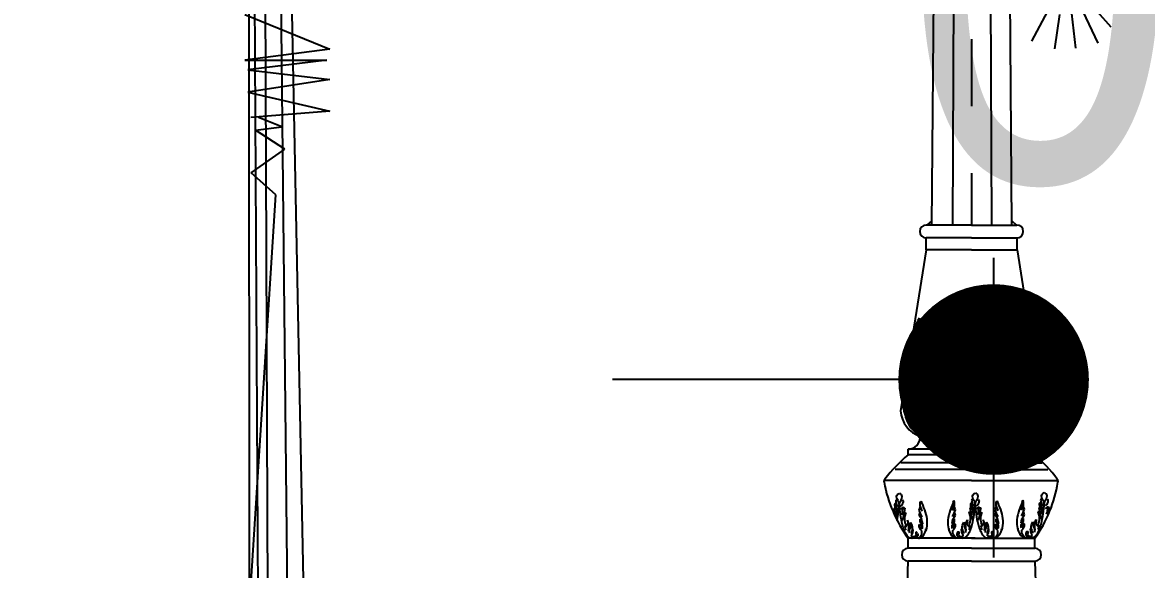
# Model space of a CAD drawing. Header units: metres. Extents: x 563371 to 571261, y 2062953 to 2068466.
# Drawn here: x 568771.249 to 568775.673, y 2065922.45 to 2065924.601 of the extents above; entities that cross this region are included whole.
import ezdxf

# ---------------------------------------------------------------- set-up
doc = ezdxf.new("R2010")
doc.units = ezdxf.units.M
doc.linetypes.add('CENTER2', pattern=[1.125, 0.75, -0.125, 0.125, -0.125])
doc.linetypes.add('HIDDEN', pattern=[0.375, 0.25, -0.125])
doc.layers.get('0').update_dxf_attribs({"linetype": 'CONTINUOUS'})
doc.layers.get('DEFPOINTS').update_dxf_attribs({"linetype": 'CONTINUOUS'})
for name, color, linetype in [('1-CAY XANH', 7, 'CONTINUOUS'), ('Den', 7, 'CONTINUOUS'), ('ghichieudai', 7, 'CONTINUOUS'), ('MATCATDUONG', 8, 'CONTINUOUS'), ('ViaHeSphu', 32, 'CONTINUOUS')]:
    doc.layers.add(name, color=color, linetype=linetype)
doc.styles.add('ktcn', font='VHARIAL.ttf', dxfattribs={"width": 0.8})
doc.dimstyles.new('a', dxfattribs={"dimtxt": 1.75, "dimasz": 0.75, "dimexe": 0.7, "dimexo": 0, "dimgap": 0.75, "dimtad": 1, "dimzin": 0, "dimdsep": 46, "dimtxsty": 'ktcn', "dimblk": 'DOT', "dimcen": 0, "dimazin": 0, "dimtfac": 1, "dimtix": 1, "dimtofl": 0, "dimtmove": 0, "dimatfit": 3, "dimfxl": 1, "dimtolj": 1, "dimtzin": 0, "dimarcsym": 0})

# ---------------------------------------------------------------- blocks, each defined once
blk = doc.blocks.new('den2')
at = {"layer": 'Den', "color": 7}
for p, q in [((-0.451, 52.896), (-0.749, 18.16)), ((0.492, 52.861), (0.738, 18.16)), ((-0.005, 18.16), (-0.85, 18.16)), ((-0.748, 18.238), (-0.836, 18.16)), ((-0.005, 18.16), (0.84, 18.16)), ((0.738, 18.244), (0.834, 18.16)), ((-0.854, 17.696), (-0.854, 17.92)), ((0.844, 17.696), (0.844, 17.92)), ((-0.854, 17.696), (-1.328, 14.698)), ((0.844, 17.696), (1.317, 14.698)), ((-1.187, 13.873), (-1.187, 13.978)), ((1.177, 13.873), (1.177, 13.978)), ((-1.187, 12.133), (-1.187, 12.318)), ((1.177, 12.133), (1.177, 12.318))]:
    blk.add_line(p, q, dxfattribs=at)
at = {"layer": 'Den', "color": 8}
for p, q in [((-0.24, 52.868), (-0.359, 18.16)), ((0.227, 52.881), (0.365, 18.16)), ((-0.005, 17.92), (-0.854, 17.92)), ((-0.005, 17.92), (-0.85, 17.92)), ((-0.005, 17.92), (0.844, 17.92)), ((-0.005, 17.696), (-0.854, 17.696)), ((-0.005, 17.696), (0.844, 17.696)), ((-0.005, 14.22), (-0.963, 14.22)), ((-0.005, 14.22), (0.952, 14.22)), ((-0.005, 14.22), (0.952, 14.22)), ((-0.005, 13.978), (-1.187, 13.978)), ((-0.005, 13.873), (-1.187, 13.873)), ((-0.005, 13.978), (1.177, 13.978)), ((-0.005, 13.873), (1.177, 13.873)), ((-0.005, 13.723), (-1.326, 13.723)), ((-0.005, 13.723), (1.316, 13.723)), ((-0.005, 13.601), (-1.432, 13.601)), ((-0.005, 13.601), (1.421, 13.601)), ((-0.005, 13.398), (-1.636, 13.398)), ((-0.005, 13.398), (1.607, 13.398)), ((-1.41, 13.038), (-1.419, 13.015)), ((-1.419, 13.015), (-1.417, 13)), ((-1.389, 13.029), (-1.41, 13.038)), ((-1.403, 13.1), (-1.397, 13.117)), ((-1.397, 13.061), (-1.403, 13.1)), ((-1.397, 13.117), (-1.386, 13.134)), ((-1.375, 13.022), (-1.397, 13.061)), ((-1.375, 13.016), (-1.389, 13.029)), ((-1.386, 13.134), (-1.369, 13.145)), ((-1.36, 12.993), (-1.375, 13.016)), ((-1.369, 13.145), (-1.352, 13.156)), ((-1.331, 13.145), (-1.348, 13.156)), ((-1.34, 12.993), (-1.326, 13.016)), ((-1.314, 13.134), (-1.331, 13.145)), ((-1.326, 13.022), (-1.303, 13.061)), ((-1.326, 13.016), (-1.312, 13.029)), ((-1.326, 13.016), (-1.312, 13.029)), ((-1.303, 13.117), (-1.314, 13.134)), ((-1.312, 13.029), (-1.29, 13.038)), ((-1.312, 13.029), (-1.29, 13.038)), ((-1.298, 13.1), (-1.303, 13.117)), ((-1.303, 13.061), (-1.298, 13.1)), ((-1.29, 13.038), (-1.281, 13.015)), ((-1.29, 13.038), (-1.281, 13.015)), ((-1.281, 13.015), (-1.283, 13)), ((-1.281, 13.015), (-1.283, 13)), ((-0.963, 12.992), (-0.948, 13.008)), ((-0.948, 13.008), (-0.932, 12.977)), ((-0.337, 13.015), (-0.353, 12.984)), ((-0.322, 12.999), (-0.337, 13.015)), ((0.006, 13.044), (-0.003, 13.021)), ((-0.003, 13.021), (-0.001, 13.007)), ((-0.001, 13.007), (-0.001, 12.991)), ((0.027, 13.035), (0.006, 13.044)), ((0.013, 13.107), (0.019, 13.124)), ((0.019, 13.068), (0.013, 13.107)), ((0.019, 13.124), (0.03, 13.141)), ((0.041, 13.028), (0.019, 13.068)), ((0.041, 13.023), (0.027, 13.035)), ((0.03, 13.141), (0.047, 13.152)), ((0.056, 13), (0.041, 13.023)), ((0.047, 13.152), (0.064, 13.163)), ((0.085, 13.152), (0.068, 13.163)), ((0.076, 13), (0.09, 13.023)), ((0.102, 13.141), (0.085, 13.152)), ((0.09, 13.028), (0.113, 13.068)), ((0.09, 13.023), (0.104, 13.035)), ((0.09, 13.023), (0.104, 13.035)), ((0.113, 13.124), (0.102, 13.141)), ((0.104, 13.035), (0.126, 13.044)), ((0.104, 13.035), (0.126, 13.044)), ((0.118, 13.107), (0.113, 13.124)), ((0.113, 13.068), (0.118, 13.107)), ((0.126, 13.044), (0.135, 13.021)), ((0.126, 13.044), (0.135, 13.021)), ((0.135, 13.021), (0.133, 13.007)), ((0.135, 13.021), (0.133, 13.007)), ((0.133, 13.007), (0.133, 12.991)), ((0.453, 12.999), (0.469, 13.015)), ((0.469, 13.015), (0.484, 12.984)), ((0.95, 13.022), (0.934, 12.991)), ((0.965, 13.006), (0.95, 13.022)), ((0.965, 12.936), (0.965, 13.006)), ((1.293, 13.051), (1.284, 13.028)), ((1.284, 13.028), (1.285, 13.014)), ((1.285, 13.014), (1.285, 12.998)), ((1.314, 13.042), (1.293, 13.051)), ((1.3, 13.114), (1.305, 13.131)), ((1.305, 13.075), (1.3, 13.114)), ((1.305, 13.131), (1.317, 13.148)), ((1.328, 13.035), (1.305, 13.075)), ((1.328, 13.03), (1.314, 13.042)), ((1.317, 13.148), (1.334, 13.159)), ((1.342, 13.007), (1.328, 13.03)), ((1.334, 13.159), (1.35, 13.17)), ((1.353, 12.963), (1.342, 13.007)), ((1.353, 12.963), (1.342, 13.007)), ((1.353, 12.963), (1.363, 13.007)), ((1.353, 12.963), (1.363, 13.007)), ((1.372, 13.159), (1.355, 13.17)), ((1.363, 13.007), (1.377, 13.03)), ((1.388, 13.148), (1.372, 13.159)), ((1.377, 13.035), (1.4, 13.075)), ((1.377, 13.03), (1.391, 13.042)), ((1.377, 13.03), (1.391, 13.042)), ((1.4, 13.131), (1.388, 13.148)), ((1.391, 13.042), (1.413, 13.051)), ((1.391, 13.042), (1.413, 13.051)), ((1.405, 13.114), (1.4, 13.131)), ((1.4, 13.075), (1.405, 13.114)), ((1.413, 13.051), (1.421, 13.028)), ((1.413, 13.051), (1.421, 13.028)), ((1.421, 13.028), (1.42, 13.014)), ((1.421, 13.028), (1.42, 13.014)), ((1.42, 13.014), (1.42, 12.998)), ((-1.454, 12.881), (-1.437, 12.808)), ((-1.437, 12.876), (-1.454, 12.881)), ((-1.431, 12.971), (-1.442, 12.943)), ((-1.442, 12.943), (-1.437, 12.898)), ((-1.437, 12.898), (-1.42, 12.87)), ((-1.437, 12.808), (-1.426, 12.752)), ((-1.431, 12.965), (-1.414, 12.898)), ((-1.42, 12.87), (-1.403, 12.842)), ((-1.417, 13), (-1.417, 12.984)), ((-1.417, 12.984), (-1.41, 12.965)), ((-1.414, 12.898), (-1.386, 12.876)), ((-1.41, 12.965), (-1.405, 12.952)), ((-1.405, 12.952), (-1.394, 12.936)), ((-1.403, 12.842), (-1.403, 12.797)), ((-1.403, 12.797), (-1.386, 12.752)), ((-1.394, 12.936), (-1.385, 12.926)), ((-1.386, 12.876), (-1.369, 12.853)), ((-1.385, 12.926), (-1.368, 12.917)), ((-1.35, 12.949), (-1.36, 12.993)), ((-1.35, 12.949), (-1.36, 12.993)), ((-1.35, 12.949), (-1.34, 12.993)), ((-1.35, 12.949), (-1.34, 12.993)), ((-1.315, 12.926), (-1.333, 12.917)), ((-1.314, 12.876), (-1.331, 12.853)), ((-1.306, 12.936), (-1.315, 12.926)), ((-1.286, 12.898), (-1.314, 12.876)), ((-1.298, 12.797), (-1.314, 12.752)), ((-1.296, 12.952), (-1.306, 12.936)), ((-1.281, 12.87), (-1.298, 12.842)), ((-1.298, 12.842), (-1.298, 12.797)), ((-1.29, 12.965), (-1.296, 12.952)), ((-1.283, 12.984), (-1.29, 12.965)), ((-1.283, 13), (-1.283, 12.984)), ((-1.264, 12.898), (-1.281, 12.87)), ((-1.264, 12.808), (-1.275, 12.752)), ((-1.264, 12.876), (-1.247, 12.881)), ((-1.247, 12.881), (-1.264, 12.808)), ((-1.258, 12.791), (-1.23, 12.797)), ((-1.23, 12.797), (-1.253, 12.718)), ((-0.979, 12.845), (-0.963, 12.892)), ((-0.955, 12.783), (-0.979, 12.845)), ((-0.963, 12.923), (-0.963, 12.992)), ((-0.924, 12.83), (-0.963, 12.923)), ((-0.963, 12.892), (-0.963, 12.9)), ((-0.963, 12.9), (-0.94, 12.845)), ((-0.94, 12.845), (-0.924, 12.83)), ((-0.36, 12.837), (-0.322, 12.929)), ((-0.345, 12.852), (-0.36, 12.837)), ((-0.322, 12.906), (-0.345, 12.852)), ((-0.329, 12.79), (-0.306, 12.852)), ((-0.322, 12.929), (-0.322, 12.999)), ((-0.322, 12.898), (-0.322, 12.906)), ((-0.306, 12.852), (-0.322, 12.898)), ((-0.054, 12.804), (-0.032, 12.725)), ((-0.026, 12.798), (-0.054, 12.804)), ((-0.038, 12.888), (-0.021, 12.815)), ((-0.021, 12.882), (-0.038, 12.888)), ((-0.015, 12.978), (-0.026, 12.95)), ((-0.026, 12.95), (-0.021, 12.905)), ((-0.021, 12.905), (-0.004, 12.877)), ((-0.021, 12.815), (-0.009, 12.759)), ((-0.015, 12.972), (0.002, 12.905)), ((-0.004, 12.877), (0.013, 12.848)), ((-0.001, 12.991), (0.006, 12.971)), ((0.002, 12.905), (0.03, 12.882)), ((0.006, 12.971), (0.011, 12.959)), ((0.011, 12.959), (0.022, 12.943)), ((0.013, 12.848), (0.013, 12.804)), ((0.013, 12.804), (0.03, 12.759)), ((0.022, 12.943), (0.031, 12.932)), ((0.03, 12.882), (0.047, 12.86)), ((0.031, 12.932), (0.048, 12.923)), ((0.066, 12.956), (0.056, 13)), ((0.066, 12.956), (0.056, 13)), ((0.066, 12.956), (0.076, 13)), ((0.066, 12.956), (0.076, 13)), ((0.101, 12.932), (0.083, 12.923)), ((0.102, 12.882), (0.085, 12.86)), ((0.11, 12.943), (0.101, 12.932)), ((0.13, 12.905), (0.102, 12.882)), ((0.118, 12.804), (0.102, 12.759)), ((0.12, 12.959), (0.11, 12.943)), ((0.135, 12.877), (0.118, 12.848)), ((0.118, 12.848), (0.118, 12.804)), ((0.126, 12.971), (0.12, 12.959)), ((0.133, 12.991), (0.126, 12.971)), ((0.152, 12.905), (0.135, 12.877)), ((0.152, 12.815), (0.141, 12.759)), ((0.152, 12.882), (0.169, 12.888)), ((0.169, 12.888), (0.152, 12.815)), ((0.158, 12.798), (0.186, 12.804)), ((0.186, 12.804), (0.163, 12.725)), ((0.438, 12.852), (0.453, 12.898)), ((0.461, 12.79), (0.438, 12.852)), ((0.453, 12.929), (0.453, 12.999)), ((0.492, 12.837), (0.453, 12.929)), ((0.453, 12.898), (0.453, 12.906)), ((0.453, 12.906), (0.476, 12.852)), ((0.476, 12.852), (0.492, 12.837)), ((0.926, 12.844), (0.965, 12.936)), ((0.942, 12.859), (0.926, 12.844)), ((0.926, 12.735), (0.957, 12.797)), ((0.965, 12.913), (0.942, 12.859)), ((0.973, 12.797), (0.95, 12.751)), ((0.957, 12.797), (0.981, 12.859)), ((0.965, 12.905), (0.965, 12.913)), ((0.981, 12.859), (0.965, 12.905)), ((0.981, 12.758), (0.973, 12.797)), ((1.232, 12.811), (1.255, 12.732)), ((1.26, 12.805), (1.232, 12.811)), ((1.249, 12.895), (1.266, 12.822)), ((1.266, 12.889), (1.249, 12.895)), ((1.272, 12.985), (1.26, 12.957)), ((1.26, 12.957), (1.266, 12.912)), ((1.266, 12.912), (1.283, 12.884)), ((1.266, 12.822), (1.277, 12.766)), ((1.272, 12.979), (1.289, 12.912)), ((1.283, 12.884), (1.3, 12.855)), ((1.285, 12.998), (1.293, 12.978)), ((1.289, 12.912), (1.317, 12.889)), ((1.293, 12.978), (1.298, 12.966)), ((1.298, 12.966), (1.309, 12.95)), ((1.3, 12.855), (1.3, 12.811)), ((1.3, 12.811), (1.317, 12.766)), ((1.309, 12.95), (1.318, 12.939)), ((1.317, 12.889), (1.334, 12.867)), ((1.318, 12.939), (1.335, 12.93)), ((1.388, 12.939), (1.37, 12.93)), ((1.388, 12.889), (1.372, 12.867)), ((1.397, 12.95), (1.388, 12.939)), ((1.417, 12.912), (1.388, 12.889)), ((1.405, 12.811), (1.388, 12.766)), ((1.407, 12.966), (1.397, 12.95)), ((1.422, 12.884), (1.405, 12.855)), ((1.405, 12.855), (1.405, 12.811)), ((1.413, 12.978), (1.407, 12.966)), ((1.42, 12.998), (1.413, 12.978)), ((1.439, 12.912), (1.422, 12.884)), ((1.439, 12.889), (1.456, 12.895)), ((1.456, 12.895), (1.439, 12.822)), ((-1.426, 12.752), (-1.42, 12.707)), ((-1.281, 12.707), (-1.303, 12.651)), ((-1.275, 12.752), (-1.281, 12.707)), ((-1.253, 12.718), (-1.253, 12.662)), ((-1.253, 12.662), (-1.247, 12.606)), ((-1.247, 12.606), (-1.23, 12.572)), ((-1.191, 12.583), (-1.219, 12.55)), ((-1.168, 12.583), (-1.202, 12.656)), ((-1.202, 12.656), (-1.191, 12.583)), ((-1.174, 12.516), (-1.168, 12.583)), ((-1.164, 12.583), (-1.165, 12.609)), ((-1.164, 12.583), (-1.165, 12.609)), ((-1.161, 12.557), (-1.164, 12.583)), ((-1.161, 12.557), (-1.164, 12.583)), ((-1.144, 12.589), (-1.146, 12.574)), ((-1.144, 12.589), (-1.146, 12.574)), ((-1.141, 12.6), (-1.144, 12.589)), ((-1.141, 12.6), (-1.144, 12.589)), ((-1.139, 12.614), (-1.141, 12.6)), ((-1.139, 12.614), (-1.141, 12.6)), ((-1.13, 12.602), (-1.139, 12.614)), ((-1.13, 12.602), (-1.139, 12.614)), ((-1.123, 12.588), (-1.13, 12.602)), ((-1.123, 12.588), (-1.13, 12.602)), ((-1.11, 12.555), (-1.123, 12.588)), ((-1.11, 12.555), (-1.123, 12.588)), ((-0.979, 12.745), (-0.971, 12.783)), ((-0.932, 12.667), (-0.979, 12.745)), ((-0.971, 12.783), (-0.948, 12.737)), ((-0.963, 12.621), (-0.963, 12.675)), ((-0.963, 12.675), (-0.932, 12.644)), ((-0.917, 12.559), (-0.963, 12.621)), ((-0.924, 12.721), (-0.955, 12.783)), ((-0.948, 12.737), (-0.924, 12.721)), ((-0.917, 12.59), (-0.932, 12.667)), ((-0.932, 12.644), (-0.924, 12.621)), ((-0.924, 12.621), (-0.917, 12.59)), ((-0.368, 12.597), (-0.353, 12.674)), ((-0.36, 12.628), (-0.368, 12.597)), ((-0.368, 12.566), (-0.322, 12.628)), ((-0.36, 12.728), (-0.329, 12.79)), ((-0.337, 12.744), (-0.36, 12.728)), ((-0.353, 12.651), (-0.36, 12.628)), ((-0.353, 12.674), (-0.306, 12.751)), ((-0.322, 12.682), (-0.353, 12.651)), ((-0.314, 12.79), (-0.337, 12.744)), ((-0.322, 12.628), (-0.322, 12.682)), ((-0.306, 12.751), (-0.314, 12.79)), ((-0.174, 12.562), (-0.162, 12.594)), ((-0.162, 12.594), (-0.155, 12.608)), ((-0.155, 12.608), (-0.146, 12.621)), ((-0.146, 12.621), (-0.143, 12.607)), ((-0.143, 12.607), (-0.14, 12.596)), ((-0.14, 12.596), (-0.139, 12.58)), ((-0.124, 12.563), (-0.121, 12.59)), ((-0.121, 12.59), (-0.119, 12.615)), ((-0.116, 12.59), (-0.083, 12.663)), ((-0.111, 12.523), (-0.116, 12.59)), ((-0.083, 12.663), (-0.094, 12.59)), ((-0.094, 12.59), (-0.066, 12.556)), ((-0.038, 12.613), (-0.054, 12.579)), ((-0.032, 12.669), (-0.038, 12.613)), ((-0.032, 12.725), (-0.032, 12.669)), ((-0.009, 12.759), (-0.004, 12.714)), ((-0.004, 12.714), (0.019, 12.657)), ((0.135, 12.714), (0.113, 12.657)), ((0.141, 12.759), (0.135, 12.714)), ((0.163, 12.725), (0.163, 12.669)), ((0.163, 12.669), (0.169, 12.613)), ((0.169, 12.613), (0.186, 12.579)), ((0.225, 12.59), (0.197, 12.556)), ((0.248, 12.59), (0.214, 12.663)), ((0.214, 12.663), (0.225, 12.59)), ((0.242, 12.523), (0.248, 12.59)), ((0.252, 12.59), (0.251, 12.615)), ((0.252, 12.59), (0.251, 12.615)), ((0.255, 12.563), (0.252, 12.59)), ((0.255, 12.563), (0.252, 12.59)), ((0.272, 12.596), (0.271, 12.58)), ((0.272, 12.596), (0.271, 12.58)), ((0.275, 12.607), (0.272, 12.596)), ((0.275, 12.607), (0.272, 12.596)), ((0.278, 12.621), (0.275, 12.607)), ((0.278, 12.621), (0.275, 12.607)), ((0.286, 12.608), (0.278, 12.621)), ((0.286, 12.608), (0.278, 12.621)), ((0.293, 12.594), (0.286, 12.608)), ((0.293, 12.594), (0.286, 12.608)), ((0.306, 12.562), (0.293, 12.594)), ((0.306, 12.562), (0.293, 12.594)), ((0.438, 12.751), (0.445, 12.79)), ((0.484, 12.674), (0.438, 12.751)), ((0.445, 12.79), (0.469, 12.744)), ((0.453, 12.628), (0.453, 12.682)), ((0.453, 12.682), (0.484, 12.651)), ((0.5, 12.566), (0.453, 12.628)), ((0.492, 12.728), (0.461, 12.79)), ((0.469, 12.744), (0.492, 12.728)), ((0.5, 12.597), (0.484, 12.674)), ((0.484, 12.651), (0.492, 12.628)), ((0.492, 12.628), (0.5, 12.597)), ((0.919, 12.604), (0.934, 12.681)), ((0.926, 12.635), (0.919, 12.604)), ((0.919, 12.573), (0.965, 12.635)), ((0.95, 12.751), (0.926, 12.735)), ((0.934, 12.658), (0.926, 12.635)), ((0.934, 12.681), (0.981, 12.758)), ((0.965, 12.689), (0.934, 12.658)), ((0.981, 12.588), (0.957, 12.58)), ((0.965, 12.635), (0.965, 12.689)), ((0.981, 12.549), (0.981, 12.588)), ((1.113, 12.569), (1.125, 12.601)), ((1.125, 12.601), (1.132, 12.615)), ((1.132, 12.615), (1.141, 12.628)), ((1.141, 12.628), (1.144, 12.614)), ((1.144, 12.614), (1.146, 12.603)), ((1.146, 12.603), (1.148, 12.587)), ((1.148, 12.587), (1.148, 12.568)), ((1.163, 12.57), (1.166, 12.597)), ((1.166, 12.597), (1.167, 12.622)), ((1.171, 12.597), (1.204, 12.67)), ((1.176, 12.53), (1.171, 12.597)), ((1.204, 12.67), (1.193, 12.597)), ((1.193, 12.597), (1.221, 12.563)), ((1.249, 12.62), (1.232, 12.586)), ((1.232, 12.586), (1.249, 12.541)), ((1.255, 12.676), (1.249, 12.62)), ((1.255, 12.732), (1.255, 12.676)), ((1.277, 12.766), (1.283, 12.721)), ((1.283, 12.721), (1.305, 12.665)), ((-1.23, 12.572), (-1.247, 12.527)), ((-1.219, 12.55), (-1.247, 12.51)), ((-1.247, 12.51), (-1.23, 12.471)), ((-1.18, 12.454), (-1.174, 12.516)), ((-1.165, 12.482), (-1.168, 12.474)), ((-1.165, 12.482), (-1.168, 12.474)), ((-1.168, 12.474), (-1.168, 12.457)), ((-1.168, 12.474), (-1.168, 12.457)), ((-1.168, 12.457), (-1.168, 12.453)), ((-1.168, 12.457), (-1.168, 12.453)), ((-1.168, 12.453), (-1.168, 12.439)), ((-1.168, 12.453), (-1.168, 12.439)), ((-1.168, 12.439), (-1.168, 12.433)), ((-1.168, 12.439), (-1.168, 12.433)), ((-1.168, 12.433), (-1.165, 12.422)), ((-1.168, 12.433), (-1.165, 12.422)), ((-1.162, 12.491), (-1.165, 12.482)), ((-1.162, 12.491), (-1.165, 12.482)), ((-1.157, 12.502), (-1.162, 12.491)), ((-1.157, 12.502), (-1.162, 12.491)), ((-1.153, 12.539), (-1.161, 12.557)), ((-1.153, 12.539), (-1.161, 12.557)), ((-1.151, 12.515), (-1.157, 12.502)), ((-1.151, 12.515), (-1.157, 12.502)), ((-1.15, 12.522), (-1.153, 12.539)), ((-1.15, 12.522), (-1.153, 12.539)), ((-1.148, 12.524), (-1.151, 12.515)), ((-1.148, 12.524), (-1.151, 12.515)), ((-1.146, 12.534), (-1.148, 12.524)), ((-1.146, 12.534), (-1.148, 12.524)), ((-1.146, 12.574), (-1.146, 12.554)), ((-1.146, 12.574), (-1.146, 12.554)), ((-1.146, 12.554), (-1.146, 12.534)), ((-1.146, 12.554), (-1.146, 12.534)), ((-1.127, 12.417), (-1.13, 12.4)), ((-1.124, 12.429), (-1.127, 12.417)), ((-1.124, 12.429), (-1.127, 12.417)), ((-1.116, 12.456), (-1.124, 12.429)), ((-1.116, 12.456), (-1.124, 12.429)), ((-1.123, 12.369), (-1.12, 12.379)), ((-1.12, 12.379), (-1.116, 12.387)), ((-1.108, 12.48), (-1.116, 12.456)), ((-1.108, 12.48), (-1.116, 12.456)), ((-1.116, 12.387), (-1.112, 12.395)), ((-1.112, 12.395), (-1.106, 12.407)), ((-1.106, 12.529), (-1.11, 12.555)), ((-1.106, 12.529), (-1.11, 12.555)), ((-1.108, 12.48), (-1.106, 12.503)), ((-1.108, 12.48), (-1.106, 12.503)), ((-1.098, 12.487), (-1.108, 12.48)), ((-1.098, 12.487), (-1.108, 12.48)), ((-1.106, 12.503), (-1.106, 12.529)), ((-1.106, 12.503), (-1.106, 12.529)), ((-1.106, 12.407), (-1.102, 12.424)), ((-1.102, 12.424), (-1.098, 12.442)), ((-1.102, 12.424), (-1.098, 12.442)), ((-1.095, 12.48), (-1.098, 12.487)), ((-1.095, 12.48), (-1.098, 12.487)), ((-1.098, 12.442), (-1.095, 12.47)), ((-1.098, 12.442), (-1.095, 12.47)), ((-1.095, 12.47), (-1.095, 12.48)), ((-1.095, 12.47), (-1.095, 12.48)), ((-0.979, 12.536), (-0.979, 12.574)), ((-0.979, 12.574), (-0.955, 12.567)), ((-0.955, 12.481), (-0.979, 12.536)), ((-0.979, 12.319), (-0.932, 12.396)), ((-0.955, 12.567), (-0.94, 12.52)), ((-0.932, 12.458), (-0.955, 12.481)), ((-0.94, 12.52), (-0.924, 12.497)), ((-0.932, 12.427), (-0.932, 12.458)), ((-0.932, 12.396), (-0.932, 12.427)), ((-0.924, 12.497), (-0.917, 12.505)), ((-0.917, 12.505), (-0.917, 12.559)), ((-0.368, 12.511), (-0.368, 12.566)), ((-0.36, 12.504), (-0.368, 12.511)), ((-0.345, 12.527), (-0.36, 12.504)), ((-0.353, 12.465), (-0.329, 12.488)), ((-0.353, 12.434), (-0.353, 12.465)), ((-0.353, 12.403), (-0.353, 12.434)), ((-0.306, 12.326), (-0.353, 12.403)), ((-0.329, 12.573), (-0.345, 12.527)), ((-0.306, 12.581), (-0.329, 12.573)), ((-0.329, 12.488), (-0.306, 12.542)), ((-0.306, 12.542), (-0.306, 12.581)), ((-0.19, 12.486), (-0.187, 12.493)), ((-0.19, 12.476), (-0.19, 12.486)), ((-0.187, 12.448), (-0.19, 12.476)), ((-0.187, 12.493), (-0.177, 12.486)), ((-0.183, 12.43), (-0.187, 12.448)), ((-0.178, 12.413), (-0.183, 12.43)), ((-0.178, 12.535), (-0.174, 12.562)), ((-0.178, 12.51), (-0.178, 12.535)), ((-0.177, 12.486), (-0.178, 12.51)), ((-0.173, 12.402), (-0.178, 12.413)), ((-0.177, 12.486), (-0.169, 12.462)), ((-0.169, 12.394), (-0.173, 12.402)), ((-0.169, 12.462), (-0.16, 12.436)), ((-0.164, 12.385), (-0.169, 12.394)), ((-0.162, 12.375), (-0.164, 12.385)), ((-0.162, 12.366), (-0.162, 12.375)), ((-0.16, 12.436), (-0.157, 12.423)), ((-0.157, 12.423), (-0.155, 12.406)), ((-0.139, 12.58), (-0.139, 12.561)), ((-0.139, 12.561), (-0.139, 12.541)), ((-0.139, 12.541), (-0.136, 12.531)), ((-0.136, 12.531), (-0.133, 12.521)), ((-0.135, 12.528), (-0.132, 12.545)), ((-0.133, 12.521), (-0.128, 12.509)), ((-0.132, 12.545), (-0.124, 12.563)), ((-0.128, 12.509), (-0.122, 12.497)), ((-0.122, 12.497), (-0.119, 12.489)), ((-0.119, 12.489), (-0.117, 12.481)), ((-0.117, 12.44), (-0.119, 12.429)), ((-0.117, 12.481), (-0.117, 12.464)), ((-0.117, 12.464), (-0.117, 12.46)), ((-0.117, 12.46), (-0.117, 12.446)), ((-0.117, 12.446), (-0.117, 12.44)), ((-0.105, 12.461), (-0.111, 12.523)), ((-0.066, 12.556), (-0.038, 12.517)), ((-0.054, 12.579), (-0.038, 12.534)), ((-0.038, 12.517), (-0.054, 12.478)), ((0.186, 12.579), (0.169, 12.534)), ((0.197, 12.556), (0.169, 12.517)), ((0.169, 12.517), (0.186, 12.478)), ((0.237, 12.461), (0.242, 12.523)), ((0.251, 12.489), (0.248, 12.481)), ((0.251, 12.489), (0.248, 12.481)), ((0.248, 12.481), (0.248, 12.464)), ((0.248, 12.481), (0.248, 12.464)), ((0.248, 12.464), (0.248, 12.46)), ((0.248, 12.464), (0.248, 12.46)), ((0.248, 12.46), (0.248, 12.446)), ((0.248, 12.46), (0.248, 12.446)), ((0.248, 12.446), (0.248, 12.44)), ((0.248, 12.446), (0.248, 12.44)), ((0.248, 12.44), (0.251, 12.429)), ((0.248, 12.44), (0.251, 12.429)), ((0.254, 12.497), (0.251, 12.489)), ((0.254, 12.497), (0.251, 12.489)), ((0.259, 12.509), (0.254, 12.497)), ((0.259, 12.509), (0.254, 12.497)), ((0.263, 12.545), (0.255, 12.563)), ((0.263, 12.545), (0.255, 12.563)), ((0.265, 12.521), (0.259, 12.509)), ((0.265, 12.521), (0.259, 12.509)), ((0.266, 12.528), (0.263, 12.545)), ((0.266, 12.528), (0.263, 12.545)), ((0.268, 12.531), (0.265, 12.521)), ((0.268, 12.531), (0.265, 12.521)), ((0.271, 12.541), (0.268, 12.531)), ((0.271, 12.541), (0.268, 12.531)), ((0.271, 12.58), (0.271, 12.561)), ((0.271, 12.58), (0.271, 12.561)), ((0.271, 12.561), (0.271, 12.541)), ((0.271, 12.561), (0.271, 12.541)), ((0.289, 12.423), (0.286, 12.406)), ((0.292, 12.436), (0.289, 12.423)), ((0.292, 12.436), (0.289, 12.423)), ((0.3, 12.462), (0.292, 12.436)), ((0.3, 12.462), (0.292, 12.436)), ((0.293, 12.375), (0.296, 12.385)), ((0.293, 12.366), (0.293, 12.375)), ((0.296, 12.385), (0.3, 12.394)), ((0.308, 12.486), (0.3, 12.462)), ((0.308, 12.486), (0.3, 12.462)), ((0.3, 12.394), (0.304, 12.402)), ((0.304, 12.402), (0.31, 12.413)), ((0.31, 12.535), (0.306, 12.562)), ((0.31, 12.535), (0.306, 12.562)), ((0.308, 12.486), (0.31, 12.51)), ((0.308, 12.486), (0.31, 12.51)), ((0.318, 12.493), (0.308, 12.486)), ((0.318, 12.493), (0.308, 12.486)), ((0.31, 12.51), (0.31, 12.535)), ((0.31, 12.51), (0.31, 12.535)), ((0.31, 12.413), (0.314, 12.43)), ((0.314, 12.43), (0.318, 12.448)), ((0.314, 12.43), (0.318, 12.448)), ((0.321, 12.486), (0.318, 12.493)), ((0.321, 12.486), (0.318, 12.493)), ((0.318, 12.448), (0.321, 12.476)), ((0.318, 12.448), (0.321, 12.476)), ((0.321, 12.476), (0.321, 12.486)), ((0.321, 12.476), (0.321, 12.486)), ((0.438, 12.542), (0.438, 12.581)), ((0.438, 12.581), (0.461, 12.573)), ((0.461, 12.488), (0.438, 12.542)), ((0.438, 12.326), (0.484, 12.403)), ((0.461, 12.573), (0.476, 12.527)), ((0.484, 12.465), (0.461, 12.488)), ((0.476, 12.527), (0.492, 12.504)), ((0.484, 12.434), (0.484, 12.465)), ((0.484, 12.403), (0.484, 12.434)), ((0.492, 12.504), (0.5, 12.511)), ((0.5, 12.511), (0.5, 12.566)), ((0.919, 12.518), (0.919, 12.573)), ((0.926, 12.511), (0.919, 12.518)), ((0.942, 12.534), (0.926, 12.511)), ((0.934, 12.472), (0.957, 12.495)), ((0.934, 12.441), (0.934, 12.472)), ((0.934, 12.41), (0.934, 12.441)), ((0.981, 12.333), (0.934, 12.41)), ((0.957, 12.58), (0.942, 12.534)), ((0.957, 12.495), (0.981, 12.549)), ((1.097, 12.493), (1.1, 12.5)), ((1.097, 12.483), (1.097, 12.493)), ((1.1, 12.455), (1.097, 12.483)), ((1.1, 12.5), (1.11, 12.493)), ((1.104, 12.437), (1.1, 12.455)), ((1.108, 12.42), (1.104, 12.437)), ((1.108, 12.542), (1.113, 12.569)), ((1.108, 12.517), (1.108, 12.542)), ((1.11, 12.493), (1.108, 12.517)), ((1.114, 12.409), (1.108, 12.42)), ((1.11, 12.493), (1.118, 12.469)), ((1.118, 12.401), (1.114, 12.409)), ((1.118, 12.469), (1.127, 12.443)), ((1.123, 12.392), (1.118, 12.401)), ((1.125, 12.383), (1.123, 12.392)), ((1.125, 12.373), (1.125, 12.383)), ((1.127, 12.443), (1.13, 12.43)), ((1.13, 12.43), (1.132, 12.413)), ((1.148, 12.568), (1.148, 12.548)), ((1.148, 12.548), (1.151, 12.538)), ((1.151, 12.538), (1.153, 12.528)), ((1.152, 12.535), (1.155, 12.552)), ((1.153, 12.528), (1.159, 12.516)), ((1.155, 12.552), (1.163, 12.57)), ((1.159, 12.516), (1.165, 12.505)), ((1.165, 12.505), (1.167, 12.496)), ((1.167, 12.496), (1.17, 12.488)), ((1.17, 12.447), (1.167, 12.436)), ((1.17, 12.488), (1.17, 12.471)), ((1.17, 12.471), (1.17, 12.467)), ((1.17, 12.467), (1.17, 12.453)), ((1.17, 12.453), (1.17, 12.447)), ((1.182, 12.468), (1.176, 12.53)), ((1.221, 12.563), (1.249, 12.524)), ((1.249, 12.524), (1.232, 12.485)), ((-0.005, 12.318), (-1.187, 12.318)), ((-1.123, 12.359), (-1.123, 12.369)), ((-1.113, 12.349), (-1.123, 12.359)), ((-1.099, 12.344), (-1.113, 12.349)), ((0.066, 12.321), (-0.293, 12.321)), ((-0.185, 12.351), (-0.171, 12.356)), ((-0.171, 12.356), (-0.162, 12.366)), ((-0.005, 12.318), (1.177, 12.318)), ((0.066, 12.321), (0.425, 12.321)), ((0.066, 12.321), (0.425, 12.321)), ((0.303, 12.356), (0.293, 12.366)), ((0.317, 12.351), (0.303, 12.356)), ((1.183, 12.328), (0.993, 12.328)), ((1.102, 12.358), (1.115, 12.363)), ((1.115, 12.363), (1.125, 12.373)), ((-0.005, 12.133), (-1.187, 12.133)), ((-0.005, 12.133), (1.177, 12.133)), ((-0.005, 11.893), (-1.187, 11.893)), ((-0.005, 11.893), (1.177, 11.893))]:
    blk.add_line(p, q, dxfattribs=at)
at = {"layer": 'Den', "color": 5, "linetype": 'CENTER2', "ltscale": 10}
blk.add_line((-0.004, 52.878), (-0.006, 18.16), dxfattribs=at)
at = {"layer": 'Den', "color": 7}
for centre, radius, start, end in [((-0.85, 18.04), 0.12, 90, 270), ((0.84, 18.04), 0.12, 270, 90), ((-0.799, 14.723), 0.529, 182.7361, 251.9742), ((0.789, 14.723), 0.529, 288.0258, 357.2639), ((-1.197, 14.211), 0.234, 272.3234, 2.074), ((1.186, 14.211), 0.234, 177.926, 267.6766), ((0.498, 11.812), 2.663, 129.2632, 142.8329), ((-0.478, 11.929), 2.554, 35.7426, 49.6006), ((0.934, 13.851), 2.617, 190.7392, 215.8606), ((-0.848, 13.765), 2.488, 324.4578, 350.7223), ((-1.187, 12.013), 0.12, 90, 270), ((1.177, 12.013), 0.12, 270, 90), ((-23.369, 12.223), 22.185, 343.003, 359.1471), ((23.359, 12.223), 22.185, 180.8529, 196.997)]:
    blk.add_arc(centre, radius, start, end, dxfattribs=at)
at = {"layer": 'Den', "color": 8}
for centre, radius, start, end in [((0.361, 15.689), 1.532, 151.0141, 162.13), ((-0.237, 16.146), 0.795, 158.9473, 187.5671), ((-1.357, 16.123), 2.363, 357.6044, 7.11), ((-2.198, 15.938), 1.178, 350.7904, 5.0433), ((0.601, 15.849), 0.915, 174.0376, 188.402), ((-0.385, 15.674), 0.28, 358.5171, 74.2954), ((0.414, 15.674), 0.28, 105.7046, 181.4829), ((-0.572, 15.849), 0.915, 351.598, 5.9624), ((1.4, 15.968), 0.4, 171.9075, 213.1477), ((-0.389, 15.366), 0.751, 133.7354, 163.7783), ((-1.614, 15.782), 0.717, 330.204, 10.2208), ((1.643, 15.782), 0.717, 169.7792, 209.796), ((0.418, 15.366), 0.751, 16.2217, 46.2646), ((-0.685, 15.165), 0.403, 102.7156, 153.7404), ((-1.093, 15.518), 0.322, 308.6914, 7.1951), ((-0.047, 15.543), 0.344, 166.5414, 217.9278), ((-0.432, 15.378), 0.25, 4.9041, 78.5629), ((0.394, 15.86), 0.712, 191.681, 206.1964), ((0.461, 15.378), 0.25, 101.4371, 175.0959), ((-0.365, 15.86), 0.712, 333.8036, 348.319), ((0.076, 15.543), 0.344, 322.0722, 13.4586), ((1.122, 15.518), 0.322, 172.8049, 231.3086), ((0.714, 15.165), 0.403, 26.2596, 77.2844), ((-0.761, 15.12), 0.196, 77.743, 131.6503), ((-0.954, 15.3), 0.234, 290.768, 2.8036), ((-0.076, 15.356), 0.38, 176.4046, 219.414), ((-0.46, 15.149), 0.23, 17.6374, 88.6668), ((0.489, 15.149), 0.23, 91.3332, 162.3626), ((0.105, 15.356), 0.38, 320.586, 3.5954), ((0.983, 15.3), 0.234, 177.1964, 249.232), ((0.79, 15.12), 0.196, 48.3497, 102.257), ((-0.695, 14.992), 0.337, 125.5722, 160.074), ((-0.442, 14.958), 0.154, 49.5582, 118.7947), ((-0.867, 14.617), 0.704, 31.9376, 44.9931), ((0.896, 14.617), 0.704, 135.0069, 148.0624), ((0.471, 14.958), 0.154, 61.2053, 130.4418), ((0.724, 14.992), 0.337, 19.926, 54.4278), ((-0.782, 14.785), 0.23, 118.0463, 167.0911), ((-0.82, 14.944), 0.146, 67.7783, 137.0148), ((-0.843, 14.921), 0.082, 357.4618, 125.2656), ((-0.816, 14.95), 0.14, 11.9811, 68.3401), ((-0.816, 14.95), 0.14, 11.9811, 68.3401), ((-0.446, 14.963), 0.147, 118.2329, 174.5919), ((-0.415, 14.936), 0.0862, 61.3074, 189.1112), ((-0.462, 14.787), 0.242, 19.4819, 68.5267), ((0.491, 14.787), 0.242, 111.4733, 160.5181), ((0.444, 14.936), 0.0862, 350.8888, 118.6926), ((0.475, 14.963), 0.147, 5.4081, 61.7671), ((0.845, 14.95), 0.14, 111.6599, 168.0189), ((0.845, 14.95), 0.14, 111.6599, 168.0189), ((0.872, 14.921), 0.082, 54.7344, 182.5382), ((0.849, 14.944), 0.146, 42.9852, 112.2217), ((0.811, 14.785), 0.23, 12.9089, 61.9537), ((-0.693, 14.729), 0.411, 175.192, 223.3153), ((-0.505, 14.72), 0.515, 166.9535, 197.5306), ((-0.683, 14.698), 0.268, 163.6762, 238.7056), ((-0.83, 14.742), 0.114, 94.9061, 164.0131), ((-0.828, 14.784), 0.0732, 13.0849, 99.5678), ((-0.414, 14.791), 0.0768, 87.0051, 173.4881), ((-0.407, 14.747), 0.12, 22.5599, 91.6669), ((-0.554, 14.684), 0.281, 307.8674, 22.8968), ((-0.743, 14.686), 0.54, 349.0424, 19.6195), ((0.772, 14.686), 0.54, 160.3805, 190.9576), ((0.583, 14.684), 0.281, 157.1032, 232.1326), ((0.435, 14.747), 0.12, 88.3331, 157.4401), ((0.443, 14.791), 0.0768, 6.5119, 92.9949), ((0.857, 14.784), 0.0732, 80.4322, 166.9151), ((0.712, 14.698), 0.268, 301.2944, 16.3238), ((0.859, 14.742), 0.114, 15.9869, 85.0939), ((0.721, 14.729), 0.411, 316.6847, 4.808), ((0.534, 14.72), 0.515, 342.4694, 13.0465), ((-0.776, 14.641), 0.232, 198.9169, 253.3895), ((-0.727, 14.436), 0.101, 29.8809, 160.8842), ((-0.796, 14.409), 0.175, 284.404, 26.2385), ((-0.478, 14.416), 0.106, 25.6887, 156.692), ((-0.451, 14.635), 0.243, 293.1835, 347.6561), ((0.48, 14.635), 0.243, 192.3439, 246.8165), ((0.507, 14.416), 0.106, 23.308, 154.3113), ((0.825, 14.409), 0.175, 153.7615, 255.596), ((0.756, 14.436), 0.101, 19.1158, 150.1191), ((0.805, 14.641), 0.232, 286.6105, 341.0831), ((-0.863, 14.489), 0.273, 231.5883, 293.8669), ((-0.788, 14.667), 0.3, 227.2398, 265.5721), ((-0.74, 14.451), 0.0845, 167.7566, 264.8099), ((-0.747, 14.432), 0.0642, 269.8464, 354.8546), ((-0.713, 14.432), 0.0304, 347.338, 142.8713), ((-0.402, 14.396), 0.184, 160.3345, 262.1689), ((-0.492, 14.411), 0.0319, 43.7017, 199.235), ((-0.456, 14.414), 0.0674, 191.7184, 276.7265), ((-0.466, 14.434), 0.0887, 281.763, 18.8164), ((-0.339, 14.596), 0.392, 256.9616, 334.331), ((0.368, 14.596), 0.392, 205.669, 283.0384), ((0.495, 14.434), 0.0887, 161.1836, 258.237), ((0.431, 14.396), 0.184, 277.8311, 19.6655), ((0.485, 14.414), 0.0674, 263.2735, 348.2816), ((0.521, 14.411), 0.0319, 340.765, 136.2983), ((0.742, 14.432), 0.0304, 37.1287, 192.662), ((0.776, 14.432), 0.0642, 185.1454, 270.1536), ((0.769, 14.451), 0.0845, 275.1901, 12.2434), ((0.892, 14.489), 0.273, 246.1331, 308.4117), ((0.817, 14.667), 0.3, 274.4279, 312.7602), ((-1.574, 13.379), 0.0651, 139.9534, 193.4271), ((1.544, 13.379), 0.0651, 346.5729, 40.0466), ((-1.053, 12.503), 0.198, 288.0258, 357.2639), ((-0.232, 12.509), 0.198, 182.7361, 251.9742), ((0.363, 12.509), 0.198, 288.0258, 357.2639), ((1.055, 12.516), 0.198, 182.7361, 251.9742)]:
    blk.add_arc(centre, radius, start, end, dxfattribs=at)
at = {"layer": 'Den', "color": 8, "linetype": 'Continuous', "ltscale": 0.5}
for points in [[(-0.371, 15.606), (-0.384, 16.528), (-0.359, 16.589), (-0.285, 16.589), (-0.248, 16.454), (-0.224, 16.221), (-0.199, 15.889)], [(0.391, 15.606), (0.404, 16.528), (0.379, 16.589), (0.305, 16.589), (0.268, 16.454), (0.244, 16.221), (0.219, 15.889)]]:
    blk.add_spline(points, degree=3, dxfattribs=at)
at = {"layer": 'Den', "color": 8}
for points in [[(-0.369, 14.214), (-0.244, 14.249), (-0.148, 14.308), (-0.08, 14.408), (-0.064, 14.541), (-0.058, 14.712), (-0.055, 14.846), (-0.049, 15.071), (-0.035, 15.283), (-0.034, 15.507), (-0.034, 15.659), (-0.028, 15.945), (-0.022, 16.102), (-0.016, 16.394)], [(0.014, 16.432), (-0.039, 16.361), (-0.084, 16.287), (-0.136, 16.179), (-0.163, 16.053), (-0.147, 15.833), (-0.144, 15.818)], [(0.014, 16.432), (0.068, 16.361), (0.113, 16.287), (0.165, 16.179), (0.192, 16.053), (0.176, 15.833), (0.173, 15.818)], [(0.398, 14.214), (0.273, 14.249), (0.177, 14.308), (0.109, 14.408), (0.093, 14.541), (0.087, 14.712), (0.084, 14.846), (0.078, 15.071), (0.064, 15.283), (0.063, 15.507), (0.063, 15.659), (0.057, 15.945), (0.051, 16.102), (0.045, 16.394)], [(0.987, 16.416), (1.008, 16.4), (1.06, 16.32), (1.064, 16.314)], [(-0.946, 15.799), (-0.974, 15.713), (-1.027, 15.599), (-1.083, 15.481), (-1.142, 15.359), (-1.19, 15.225), (-1.223, 15.058), (-1.235, 14.893), (-1.219, 14.755), (-1.196, 14.642), (-1.14, 14.495), (-1.062, 14.375), (-0.944, 14.294), (-0.788, 14.282), (-0.712, 14.326)], [(-0.279, 15.865), (-0.211, 15.786), (-0.172, 15.678), (-0.138, 15.577), (-0.11, 15.492), (-0.087, 15.39), (-0.076, 15.305), (-0.076, 15.204)], [(0.308, 15.865), (0.24, 15.786), (0.201, 15.678), (0.167, 15.577), (0.139, 15.492), (0.116, 15.39), (0.105, 15.305), (0.105, 15.204)], [(0.975, 15.799), (1.003, 15.713), (1.056, 15.599), (1.112, 15.481), (1.171, 15.359), (1.219, 15.225), (1.252, 15.058), (1.264, 14.893), (1.248, 14.755), (1.225, 14.642), (1.169, 14.495), (1.091, 14.375), (0.973, 14.294), (0.817, 14.282), (0.741, 14.326)], [(-0.84, 15.487), (-0.907, 15.406), (-0.959, 15.338), (-1.02, 15.264), (-1.064, 15.193), (-1.103, 15.109), (-1.145, 14.992), (-1.158, 14.89), (-1.16, 14.789), (-1.148, 14.686), (-1.13, 14.587), (-1.095, 14.497), (-1.037, 14.417), (-0.965, 14.356), (-0.896, 14.325), (-0.837, 14.32), (-0.781, 14.332)], [(-0.308, 15.503), (-0.268, 15.447), (-0.228, 15.379), (-0.203, 15.321), (-0.185, 15.267), (-0.166, 15.213), (-0.145, 15.149), (-0.129, 15.097), (-0.112, 15.029), (-0.108, 14.95), (-0.106, 14.85), (-0.108, 14.741), (-0.114, 14.652), (-0.128, 14.566), (-0.148, 14.479), (-0.184, 14.405), (-0.24, 14.354), (-0.294, 14.325), (-0.363, 14.298), (-0.443, 14.293), (-0.502, 14.321)], [(0.337, 15.503), (0.297, 15.447), (0.257, 15.379), (0.232, 15.321), (0.214, 15.267), (0.195, 15.213), (0.174, 15.149), (0.158, 15.097), (0.141, 15.029), (0.137, 14.95), (0.135, 14.85), (0.137, 14.741), (0.143, 14.652), (0.157, 14.566), (0.177, 14.479), (0.213, 14.405), (0.269, 14.354), (0.322, 14.325), (0.392, 14.298), (0.472, 14.293), (0.531, 14.321)], [(0.869, 15.487), (0.936, 15.406), (0.988, 15.338), (1.049, 15.264), (1.093, 15.193), (1.132, 15.109), (1.174, 14.992), (1.187, 14.89), (1.189, 14.789), (1.177, 14.686), (1.159, 14.587), (1.124, 14.497), (1.066, 14.417), (0.994, 14.356), (0.925, 14.325), (0.866, 14.32), (0.81, 14.332)], [(-1.103, 14.763), (-1.09, 14.839), (-1.063, 14.943), (-1.013, 15.029), (-0.943, 15.113), (-0.881, 15.173), (-0.801, 15.241)], [(-0.397, 15.299), (-0.368, 15.258), (-0.331, 15.208), (-0.281, 15.15), (-0.248, 15.088), (-0.215, 15.013), (-0.186, 14.939), (-0.173, 14.868), (-0.165, 14.785), (-0.165, 14.719), (-0.171, 14.636), (-0.186, 14.566), (-0.216, 14.484), (-0.245, 14.44), (-0.272, 14.414), (-0.302, 14.39), (-0.352, 14.367)], [(0.426, 15.299), (0.397, 15.258), (0.36, 15.208), (0.31, 15.15), (0.277, 15.088), (0.244, 15.013), (0.215, 14.939), (0.202, 14.868), (0.194, 14.785), (0.194, 14.719), (0.2, 14.636), (0.215, 14.566), (0.245, 14.484), (0.274, 14.44), (0.301, 14.414), (0.331, 14.39), (0.381, 14.367)], [(1.132, 14.763), (1.119, 14.839), (1.092, 14.943), (1.042, 15.029), (0.972, 15.113), (0.91, 15.173), (0.83, 15.241)], [(-0.679, 14.979), (-0.682, 14.909), (-0.756, 14.8)], [(-0.593, 14.976), (-0.581, 14.904), (-0.49, 14.799)], [(0.622, 14.976), (0.61, 14.904), (0.519, 14.799)], [(0.708, 14.979), (0.711, 14.909), (0.785, 14.8)], [(-1.014, 12.416), (-1.009, 12.367), (-1.153, 12.323), (-1.208, 12.371), (-1.292, 12.57), (-1.35, 12.949)], [(-0.933, 12.972), (-0.837, 12.637), (-0.855, 12.463)], [(-0.35, 12.985), (-0.446, 12.608), (-0.428, 12.458)], [(-0.271, 12.423), (-0.276, 12.373), (-0.131, 12.33), (-0.077, 12.378), (0.007, 12.576), (0.066, 12.956)], [(0.402, 12.423), (0.408, 12.373), (0.263, 12.33), (0.208, 12.378), (0.124, 12.576), (0.066, 12.956)], [(0.483, 12.979), (0.579, 12.644), (0.561, 12.47)], [(0.937, 12.992), (0.841, 12.615), (0.859, 12.465)], [(1.016, 12.43), (1.011, 12.38), (1.156, 12.337), (1.21, 12.385), (1.294, 12.583), (1.353, 12.963)], [(-1.014, 12.416), (-1.033, 12.434), (-1.046, 12.426), (-1.038, 12.39), (-1.041, 12.368), (-1.084, 12.345), (-1.099, 12.344)], [(-0.271, 12.423), (-0.251, 12.441), (-0.239, 12.432), (-0.247, 12.396), (-0.244, 12.375), (-0.201, 12.352), (-0.185, 12.351)], [(0.402, 12.423), (0.383, 12.441), (0.37, 12.432), (0.378, 12.396), (0.375, 12.375), (0.332, 12.352), (0.317, 12.351)], [(1.016, 12.43), (1.036, 12.448), (1.048, 12.439), (1.04, 12.403), (1.043, 12.382), (1.086, 12.359), (1.102, 12.358)]]:
    blk.add_spline(points, degree=3, dxfattribs=at)
at = {"layer": 'Den', "color": 8, "linetype": 'Continuous', "ltscale": 0.5}
blk.add_open_spline([(-1.288, 14.909), (-1.289, 14.914), (-1.291, 14.917), (-1.293, 14.92)], degree=3, dxfattribs=at)
blk.add_open_spline([(-1.301, 14.867), (-1.291, 14.792), (-1.213, 14.425), (-1.099, 14.336), (-1.023, 14.276)], degree=3, knots=[0.760299, 0.760299, 0.760299, 0.760299, 1.6959, 3.547826, 3.547826, 3.547826, 3.547826], dxfattribs=at)
at = {"layer": 'Den', "color": 8}
blk.add_open_spline([(-1.391, 12.649), (-1.371, 12.748), (-1.361, 12.849), (-1.35, 12.949)], degree=3, dxfattribs=at)
blk = doc.blocks.new('ca')
at = {"layer": '1-CAY XANH', "color": 17}
for p, q in [((0.641, 64.954), (-0.644, 0.027)), ((0.305, 0.047), (0.641, 64.954)), ((0.405, 63.355), (-0.261, 0)), ((0.405, 62.413), (0.148, 0)), ((0.531, 38.493), (0.505, 0.027)), ((0.59, 20.707), (-0.895, 20.097)), ((-0.895, 20.097), (0.59, 19.904)), ((-0.844, 19.904), (0.539, 19.737)), ((0.59, 19.904), (-0.844, 19.904)), ((0.539, 19.737), (-0.895, 19.571)), ((-0.895, 19.571), (0.539, 19.35)), ((0.539, 19.35), (-0.895, 19.017)), ((-0.895, 19.017), (0.488, 18.906)), ((-0.057, 18.741), (0.353, 18.907)), ((-0.108, 18.353), (0.404, 18.686)), ((0.404, 18.686), (-0.057, 18.741)), ((0.481, 17.938), (-0.108, 18.353)), ((0.046, 17.55), (0.481, 17.938)), ((0.481, 10.793), (0.046, 17.55))]:
    blk.add_line(p, q, dxfattribs=at)
at = {"layer": '1-CAY XANH', "color": 3}
for p, q in [((-13.945, 20.116), (-13.8, 21.362)), ((-13.942, 21.186), (-14.559, 20.49)), ((-13.614, 21.079), (-13.169, 20.237)), ((-14.069, 20.758), (-14.332, 20.204)), ((-13.659, 20.706), (-13.573, 20.107))]:
    blk.add_line(p, q, dxfattribs=at)
blk = doc.blocks.new('_Dot')
at = {"color": 0, "linetype": 'ByBlock', "lineweight": -2}
blk.add_line((-0.5, 0), (-1, 0), dxfattribs=at)
at = {"color": 0, "linetype": 'ByBlock', "const_width": 0.5}
blk.add_lwpolyline([(-0.25, 0, 1), (0.25, 0, 1)], format="xyb", close=True, dxfattribs=at)
blk = doc.blocks.new('*D116')
at = {"layer": 'DEFPOINTS', "color": 0, "linetype": 'Continuous'}
for p in [(568775.0712, 2065923.6758, 0), (568777.0712, 2065923.6758, 0), (568777.0712, 2065923.1969)]:
    blk.add_point(p, dxfattribs=at)
at = {"layer": 'MATCATDUONG', "color": 0, "linetype": 'Continuous', "lineweight": -2}
for p, q in [((568775.0712, 2065923.6758), (568775.0712, 2065922.4969)), ((568777.0712, 2065923.6758), (568777.0712, 2065922.4969)), ((568774.3212, 2065923.1969), (568773.5712, 2065923.1969)), ((568777.8212, 2065923.1969), (568778.5712, 2065923.1969))]:
    blk.add_line(p, q, dxfattribs=at)
at = {"layer": 'MATCATDUONG', "color": 0, "linetype": 'Continuous', "lineweight": -2, "xscale": 0.75, "yscale": 0.75, "zscale": 0.75}
blk.add_blockref('_Dot', (568775.0712, 2065923.1969), dxfattribs=at)
at = {"layer": 'MATCATDUONG', "color": 0, "linetype": 'Continuous', "lineweight": -2, "xscale": 0.75, "yscale": 0.75, "zscale": 0.75, "rotation": 180}
blk.add_blockref('_Dot', (568777.0712, 2065923.1969), dxfattribs=at)
at = {"layer": 'MATCATDUONG', "color": 0, "linetype": 'Continuous', "insert": (568776.0712, 2065924.8404), "char_height": 1.75, "attachment_point": 5, "style": 'ktcn'}
blk.add_mtext('\\A1;0.5', dxfattribs=at)

msp = doc.modelspace()

# ---------------------------------------------------------------- linework, layer by layer
at = {"layer": 'ViaHeSphu', "linetype": 'HIDDEN', "ltscale": 50}
msp.add_lwpolyline([(568764.1567, 2065944.7469), (568792.9358, 2065864.2962), (568789.8216, 2065858.1825), (568722.1512, 2065838.356), (568603.2909, 2065803.5317), (568597.048, 2065806.9126), (568573.2887, 2065885.6377), (568576.6326, 2065891.8632), (568735.9627, 2065939.7333, 0.022858), (568754.5017, 2065946.2407), (568757.8354, 2065947.5849), (568764.1567, 2065944.7469)], format="xyb", dxfattribs=at)

# ---------------------------------------------------------------- next in the draw order: wipeouts: each hides what was drawn before it
msp.add_wipeout([(568538.5548, 2065837.1158), (569134.3908, 2065836.3611), (569086.2233, 2065956.1498), (568779.0042, 2065956.6832), (568600.6017, 2065960.3155)]).dxf.layer = 'ghichieudai'

# ---------------------------------------------------------------- next in the draw order: block references
at = {"layer": 'Den', "color": 3, "linetype": 'Continuous', "extrusion": (3.31378e-12, 1.1371e-08, 1), "xscale": 0.2109375, "yscale": 0.2109375, "zscale": 0.2109375000000001}
msp.add_blockref('den2', (568774.9853, 2065919.974, 0.0235), dxfattribs=at)
at = {"layer": 'MATCATDUONG', "color": 3, "linetype": 'Continuous', "extrusion": (3.31378e-12, 1.1371e-08, 1), "xscale": -0.2249999999767169, "yscale": 0.2250000000931323, "zscale": 0.2250000000000004}
msp.add_blockref('ca', (568772.2572, 2065919.974, 0.0235), dxfattribs=at)

# ---------------------------------------------------------------- next in the draw order: dimensions: what is measured, and where the dimension line sits
at = {"layer": 'MATCATDUONG', "color": 7, "linetype": 'Continuous'}
dim = msp.add_linear_dim(base=(568777.0712, 2065923.1969, 0), p1=(568775.0712, 2065923.6758, 0), p2=(568777.0712, 2065923.6758, 0), dimstyle='a', override={"dimdec": 1, "dimlfac": 0.25}, dxfattribs=at)
dim.commit()
dim.dimension.update_dxf_attribs({"geometry": '*D116', "text_midpoint": (568776.0712, 2065924.8404, 0)})

doc.saveas('drawing.dxf')
